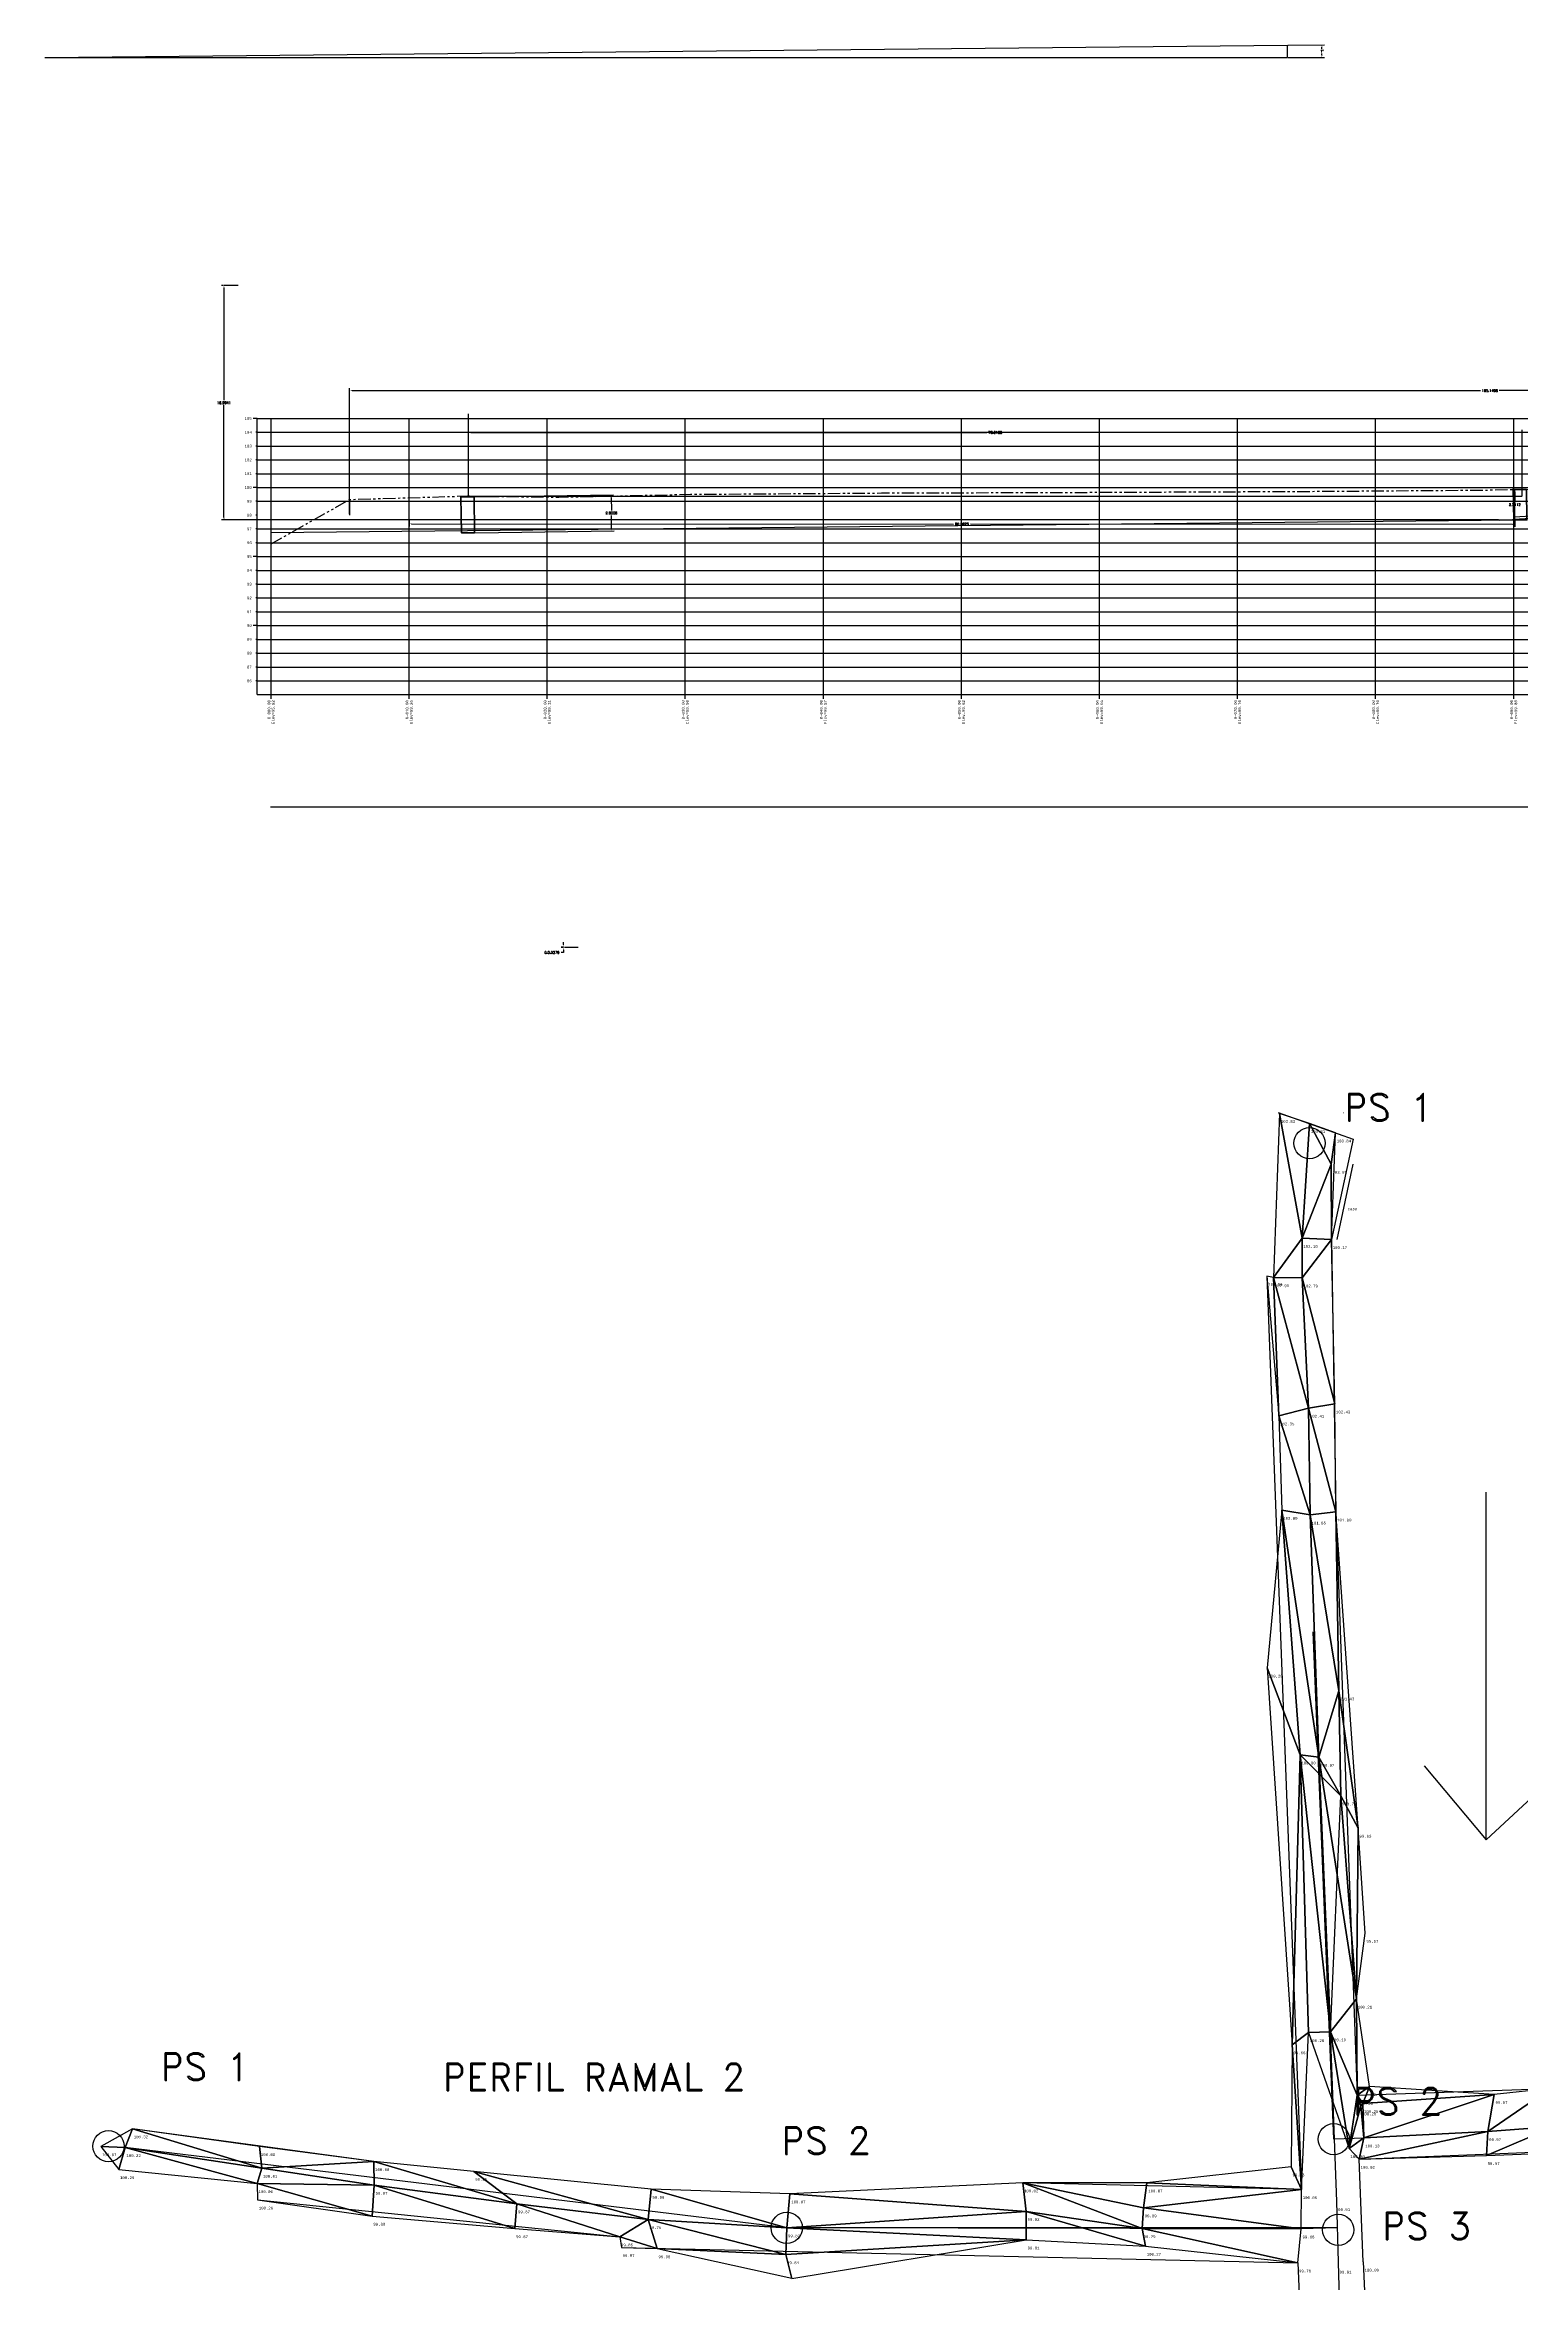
# Model space of a CAD drawing. Header units: metres. Extents: x 0 to 1752, y 632 to 1210.
# Drawn here: x 1338.5 to 1445.4, y 1001.3 to 1163.4 of the extents above; entities that cross this region are included whole.
import ezdxf
from ezdxf.enums import TextEntityAlignment as Align

# ---------------------------------------------------------------- set-up
doc = ezdxf.new("R2010")
doc.units = ezdxf.units.M
doc.header["$PDMODE"] = 32
doc.header["$PDSIZE"] = 0.2
doc.linetypes.add('SECCION1', pattern=[0.895, 0.45, -0.095, 0.08, -0.095, 0.08, -0.095])
doc.linetypes.add('SECCION3', pattern=[1.79, 0.9, -0.19, 0.16, -0.19, 0.16, -0.19])
for name, color, linetype in [('CVL_PERF', 2, 'SECCION1'), ('CVL_PERF_CUAD', 1, 'Continuous'), ('CVL_PERF_RET', 8, 'Continuous'), ('CVL_PERF_TX', 2, 'Continuous'), ('CVL_PUNTO_COR', 2, 'Continuous'), ('CVL_TRI', 7, 'Continuous')]:
    doc.layers.add(name, color=color, linetype=linetype)
doc.styles.add('HUECA1', font='hueca1.shx')
doc.styles.add('MONOTXT4', font='monotxt4.shx')
doc.styles.get("Standard").update_dxf_attribs({"font": 'simplex.shx'})
doc.dimstyles.get("Standard").update_dxf_attribs({"dimtxt": 0.18, "dimasz": 0.18, "dimexe": 0.18, "dimexo": 0.0625, "dimgap": 0.09, "dimtad": 0, "dimtih": 1, "dimtoh": 1, "dimdec": 4, "dimzin": 0, "dimdsep": 46, "dimtxsty": 'Standard', "dimcen": 0.09, "dimadec": 0, "dimazin": 0, "dimtfac": 1, "dimtdec": 4, "dimtofl": 0, "dimtmove": 0, "dimatfit": 3, "dimfxl": 1, "dimtolj": 1, "dimtzin": 0, "dimarcsym": 0})

# ---------------------------------------------------------------- blocks, each defined once
blk = doc.blocks.new('*D74')
at = {"color": 0, "lineweight": -2, "transparency": 16777216}
for p, q in [((1360.58, 1129.43), (1360.58, 1138.56)), ((1360.76, 1138.38), (1442.49, 1138.38)), ((1525.55, 1138.38), (1443.83, 1138.38)), ((1525.73, 1131.44), (1525.73, 1138.56))]:
    blk.add_line(p, q, dxfattribs=at)
at = {"color": 0, "lineweight": 25, "transparency": 16777216}
for points in [[(1360.76, 1138.41), (1360.76, 1138.35), (1360.58, 1138.38)], [(1525.55, 1138.41), (1525.55, 1138.35), (1525.73, 1138.38)]]:
    blk.add_solid(points, dxfattribs=at)
at = {"layer": 'Defpoints', "color": 0, "lineweight": 25, "transparency": 16777216}
for p in [(1525.73, 1138.38), (1525.73, 1131.38), (1360.58, 1129.36)]:
    blk.add_point(p, dxfattribs=at)
at = {"color": 0, "transparency": 16777216, "insert": (1443.16, 1138.38), "char_height": 0.18, "attachment_point": 5}
blk.add_mtext('\\A1;165.1496', dxfattribs=at)
blk = doc.blocks.new('*D75')
at = {"color": 0, "lineweight": -2, "transparency": 16777216}
for p, q in [((1376.08, 1098.08), (1375.89, 1098.08)), ((1376.08, 1098.05), (1375.89, 1098.05)), ((1376.07, 1097.69), (1375.89, 1097.69)), ((1376.07, 1098.26), (1376.07, 1098.44)), ((1376.07, 1097.87), (1376.07, 1097.69))]:
    blk.add_line(p, q, dxfattribs=at)
at = {"color": 0, "lineweight": 25, "transparency": 16777216}
for points in [[(1376.04, 1098.26), (1376.1, 1098.26), (1376.07, 1098.08)], [(1376.04, 1097.87), (1376.1, 1097.87), (1376.07, 1098.05)]]:
    blk.add_solid(points, dxfattribs=at)
at = {"layer": 'Defpoints', "color": 0, "lineweight": 25, "transparency": 16777216}
for p in [(1376.07, 1098.05), (1376.14, 1098.08), (1376.14, 1098.05)]:
    blk.add_point(p, dxfattribs=at)
at = {"color": 0, "transparency": 16777216, "insert": (1375.23, 1097.69), "char_height": 0.18, "attachment_point": 5}
blk.add_mtext('\\A1;0.0.0276', dxfattribs=at)
blk = doc.blocks.new('*D78')
at = {"color": 0, "lineweight": -2, "transparency": 16777216}
for p, q in [((1369.19, 1130.76), (1369.19, 1135.53)), ((1369.37, 1135.35), (1406.74, 1135.35)), ((1445.32, 1135.35), (1407.95, 1135.35)), ((1445.5, 1130.76), (1445.5, 1135.53))]:
    blk.add_line(p, q, dxfattribs=at)
at = {"color": 0, "lineweight": 25, "transparency": 16777216}
for points in [[(1369.37, 1135.38), (1369.37, 1135.32), (1369.19, 1135.35)], [(1445.32, 1135.38), (1445.32, 1135.32), (1445.5, 1135.35)]]:
    blk.add_solid(points, dxfattribs=at)
at = {"layer": 'Defpoints', "color": 0, "lineweight": 25, "transparency": 16777216}
for p in [(1369.19, 1135.35), (1369.19, 1130.7), (1445.5, 1130.7)]:
    blk.add_point(p, dxfattribs=at)
at = {"color": 0, "transparency": 16777216, "insert": (1407.34, 1135.35), "char_height": 0.18, "attachment_point": 5}
blk.add_mtext('\\A1;76.3100', dxfattribs=at)
blk = doc.blocks.new('*D82')
at = {"color": 0, "lineweight": -2, "transparency": 16777216}
for p, q in [((1444.91, 1131.23), (1444.79, 1131.23)), ((1444.97, 1131.05), (1444.97, 1130.3)), ((1444.91, 1129.02), (1444.8, 1129.02)), ((1444.98, 1129.2), (1444.97, 1129.94))]:
    blk.add_line(p, q, dxfattribs=at)
at = {"color": 0, "lineweight": 25, "transparency": 16777216}
for points in [[(1445, 1131.05), (1444.94, 1131.05), (1444.97, 1131.23)], [(1445.01, 1129.2), (1444.95, 1129.2), (1444.98, 1129.02)]]:
    blk.add_solid(points, dxfattribs=at)
at = {"layer": 'Defpoints', "color": 0, "lineweight": 25, "transparency": 16777216}
for p in [(1444.97, 1131.23), (1444.98, 1129.02), (1444.98, 1129.02)]:
    blk.add_point(p, dxfattribs=at)
at = {"color": 0, "lineweight": 25, "transparency": 16777216, "insert": (1444.97, 1130.12), "char_height": 0.18, "attachment_point": 5}
blk.add_mtext('\\A1;2.2112', dxfattribs=at)
blk = doc.blocks.new('*D83')
at = {"color": 0, "lineweight": -2, "transparency": 16777216}
for p, q in [((1364.89, 1128.99), (1364.89, 1128.55)), ((1365.07, 1128.73), (1404.31, 1128.71)), ((1444.8, 1128.69), (1405.56, 1128.71)), ((1444.98, 1128.95), (1444.98, 1128.51))]:
    blk.add_line(p, q, dxfattribs=at)
at = {"color": 0, "lineweight": 25, "transparency": 16777216}
for points in [[(1365.07, 1128.76), (1365.07, 1128.7), (1364.89, 1128.73)], [(1444.8, 1128.72), (1444.8, 1128.66), (1444.98, 1128.69)]]:
    blk.add_solid(points, dxfattribs=at)
at = {"layer": 'Defpoints', "color": 0, "lineweight": 25, "transparency": 16777216}
for p in [(1364.89, 1129.05), (1444.98, 1129.02), (1444.98, 1128.69)]:
    blk.add_point(p, dxfattribs=at)
at = {"color": 0, "lineweight": 25, "transparency": 16777216, "insert": (1404.93, 1128.71), "char_height": 0.18, "attachment_point": 5}
blk.add_mtext('\\A1;80.0825', dxfattribs=at)
blk = doc.blocks.new('*D84')
at = {"color": 0, "lineweight": -2, "transparency": 16777216}
for p, q in [((1369.65, 1130.68), (1379.7, 1130.82)), ((1379.52, 1130.63), (1379.54, 1129.69)), ((1379.55, 1128.39), (1379.54, 1129.33)), ((1369.69, 1128.08), (1379.74, 1128.22))]:
    blk.add_line(p, q, dxfattribs=at)
at = {"color": 0, "lineweight": 25, "transparency": 16777216}
for points in [[(1379.55, 1130.63), (1379.49, 1130.63), (1379.52, 1130.81)], [(1379.58, 1128.39), (1379.52, 1128.39), (1379.56, 1128.21)]]:
    blk.add_solid(points, dxfattribs=at)
at = {"layer": 'Defpoints', "color": 0, "lineweight": 25, "transparency": 16777216}
for p in [(1369.59, 1130.68), (1369.63, 1128.08), (1379.56, 1128.21)]:
    blk.add_point(p, dxfattribs=at)
at = {"color": 0, "lineweight": 25, "transparency": 16777216, "insert": (1379.54, 1129.51), "char_height": 0.18, "attachment_point": 5}
blk.add_mtext('\\A1;2.6006', dxfattribs=at)
blk = doc.blocks.new('*D92')
at = {"layer": 'CVL_PERF_CUAD', "color": 0, "lineweight": -2, "transparency": 16777216}
for p, q in [((1428.56, 1163.4), (1431.18, 1163.43)), ((1428.56, 1162.5), (1431.18, 1162.5))]:
    blk.add_line(p, q, dxfattribs=at)
for start, end in [(0.398, 0.4614), (0.1115, 0.175)]:
    blk.add_arc((1338.5, 1162.5), 92.5, start, end, dxfattribs=at)
at = {"layer": 'CVL_PERF_CUAD', "color": 0, "lineweight": 25, "transparency": 16777216}
for points in [[(1430.97, 1163.24), (1431.03, 1163.25), (1431, 1163.42)], [(1431.03, 1162.68), (1430.97, 1162.68), (1431, 1162.5)]]:
    blk.add_solid(points, dxfattribs=at)
at = {"layer": 'Defpoints', "color": 0, "lineweight": 25, "transparency": 16777216}
for p in [(1338.5, 1162.5), (1338.5, 1162.5), (1428.5, 1163.4), (1428.5, 1162.5), (1431, 1162.81)]:
    blk.add_point(p, dxfattribs=at)
at = {"layer": 'CVL_PERF_CUAD', "color": 0, "lineweight": 25, "transparency": 16777216, "insert": (1431, 1162.96), "char_height": 0.18, "attachment_point": 5}
blk.add_mtext('\\A1;1°', dxfattribs=at)
blk = doc.blocks.new('*D99')
at = {"layer": 'CVL_PERF_CUAD', "color": 0, "lineweight": -2, "transparency": 16777216}
for p, q in [((1351.44, 1146), (1351.3, 1146)), ((1351.48, 1145.82), (1351.48, 1137.68)), ((1351.48, 1129.19), (1351.48, 1137.32)), ((1443.79, 1129.01), (1351.3, 1129.01))]:
    blk.add_line(p, q, dxfattribs=at)
at = {"layer": 'CVL_PERF_CUAD', "color": 0, "lineweight": 25, "transparency": 16777216}
for points in [[(1351.45, 1145.82), (1351.51, 1145.82), (1351.48, 1146)], [(1351.45, 1129.19), (1351.51, 1129.19), (1351.48, 1129.01)]]:
    blk.add_solid(points, dxfattribs=at)
at = {"layer": 'Defpoints', "color": 0, "lineweight": 25, "transparency": 16777216}
for p in [(1351.5, 1146), (1351.48, 1129.01), (1443.85, 1129.01)]:
    blk.add_point(p, dxfattribs=at)
at = {"layer": 'CVL_PERF_CUAD', "color": 0, "lineweight": 25, "transparency": 16777216, "insert": (1351.48, 1137.5), "char_height": 0.18, "attachment_point": 5}
blk.add_mtext('\\A1;16.9941', dxfattribs=at)

msp = doc.modelspace()

# ---------------------------------------------------------------- linework, layer by layer
for p, q in [((1442.88689, 1033.41411), (1442.88689, 1058.60969)), ((1431.86025, 1011.74444), (1430.3771, 1048.49444)), ((1438.41465, 1038.77981), (1442.88689, 1033.41411)), ((1442.88689, 1033.41411), (1448.18349, 1038.32433)), ((1392.23936, 1005.32942, 99.817), (1344.32436, 1011.14242, 100.07)), ((1432.13572, 1005.32703, 100.07), (1392.23936, 1005.32942, 99.817))]:
    msp.add_line(p, q)
at = {"color": 244, "lineweight": 25, "true_color": 0x991b1e, "flags": 128}
for points in [[(1338.5, 1162.5), (1428.49883, 1163.39999)], [(1354.89287, 1128.11602), (1444.8917, 1129.01601)]]:
    msp.add_lwpolyline(points, dxfattribs=at)
at = {"color": 114, "lineweight": 30, "true_color": 0x139b48, "flags": 128}
msp.add_lwpolyline([(1445.49976, 1130.70152), (1369.18976, 1130.70152), (1369.18976, 1136.70152)], dxfattribs=at)
at = {"color": 2, "lineweight": 25, "true_color": 0xf1eb1f, "flags": 128}
msp.add_lwpolyline([(1444.92711, 1129.23474), (1525.02406, 1133.96046)], dxfattribs=at)
at = {"flags": 128}
for points in [[(1360.58196, 1130.49664), (1360.58196, 1129.36264)], [(1354.84966, 1108.2422), (1454.84966, 1108.2422)], [(1376.14088, 1098.07073), (1376.14088, 1098.08073), (1377.14088, 1098.08073)], [(1427.83396, 1086.09318), (1433.25397, 1084.17374)]]:
    msp.add_lwpolyline(points, dxfattribs=at)
at = {"lineweight": 25, "flags": 128}
msp.add_lwpolyline([(1364.89287, 1129.05347), (1444.97538, 1129.01601), (1444.97421, 1131.22723)], dxfattribs=at)
at = {"color": 242, "lineweight": 70, "true_color": 0xcd2027}
for points in [[(1368.63807, 1130.68111), (1369.5922, 1130.68111), (1369.62716, 1128.08071), (1368.67303, 1128.08071)], [(1444.85746, 1131.22723), (1445.81159, 1131.22723), (1445.84583, 1129.01601), (1444.8917, 1129.01601)]]:
    msp.add_lwpolyline(points, close=True, dxfattribs=at)
at = {"color": 6, "lineweight": 25, "flags": 128}
msp.add_lwpolyline([(1444.89287, 1129.07204), (1451.52661, 1129.46343)], dxfattribs=at)
at = {"color": 2, "flags": 128}
for points, elevation in [([(1427.93236, 1086.03742), (1427.49036, 1074.14042), (1427.01836, 1074.23842), (1429.51836, 1008.09442)], 102.964), ([(1433.25397, 1084.17374), (1431.69636, 1076.90442), (1432.01036, 1057.16942), (1433.56336, 1014.93742)], 103.174), ([(1433.56336, 1014.93742), (1447.55636, 1015.42042), (1462.55136, 1015.05742), (1473.34736, 1014.54242), (1483.43036, 1014.87442), (1486.95436, 1021.04842)], 100.353), ([(1433.99836, 1002.84942), (1433.70836, 1010.29442), (1462.47136, 1011.46242), (1481.68536, 1011.05642), (1485.39636, 1011.27442), (1490.08736, 1020.91342)], 100.09), ([(1429.51836, 1008.09442), (1409.33036, 1008.59142), (1392.47136, 1007.79142), (1382.42036, 1008.12342), (1369.58436, 1009.41442), (1362.33136, 1010.12442), (1344.84836, 1012.50042)], 100.056), ([(1343.85536, 1009.54342), (1353.89136, 1008.53142), (1353.90736, 1007.34142), (1380.14354, 1004.6674), (1380.26036, 1003.89442), (1429.25336, 1002.78842)], 100.256), ([(1429.25336, 1002.78842), (1432.07936, 935.66142)], 99.757), ([(1433.99836, 1002.84942), (1437.04436, 935.81542)], 100.09)]:
    msp.add_lwpolyline(points, dxfattribs=dict(at, elevation=elevation))
at = {"color": 1, "flags": 128}
for points, elevation in [([(1435.03736, 914.88642), (1435.32136, 920.56842), (1434.39736, 929.05142), (1434.50436, 935.66042), (1434.58736, 945.20842), (1434.24336, 959.04242), (1433.66636, 974.15442), (1432.57436, 989.64842), (1432.08236, 1007.23442), (1431.61236, 1019.52742), (1430.77936, 1039.40242), (1430.15736, 1056.95142), (1430.03736, 1064.69342), (1429.57836, 1074.12242), (1429.56136, 1076.98642), (1430.10236, 1085.30842)], 103.808), ([(1432.09636, 1076.90442), (1433.27236, 1082.35042)], 103.174), ([(1431.90942, 1011.75779), (1434.04436, 1011.83942), (1443.01936, 1012.30242), (1447.83536, 1012.66642), (1462.62736, 1013.01442), (1473.34636, 1012.77842), (1481.91836, 1013.01442)], 100.039), ([(1432.13572, 1005.32703), (1429.50436, 1005.25342), (1392.23936, 1005.32942), (1382.19536, 1005.93142), (1372.68336, 1007.07042), (1362.36536, 1008.40942), (1354.21436, 1009.64842), (1344.32436, 1011.14242), (1342.55736, 1011.20542)], 100.07)]:
    msp.add_lwpolyline(points, dxfattribs=dict(at, elevation=elevation))
for centre in [(1430.10236, 1083.87893, 103.808), (1343.1159, 1011.23679), (1431.86025, 1011.74444), (1392.23936, 1005.32942, 99.817), (1432.18484, 1005.17584)]:
    msp.add_circle(centre, 1.13238)
at = {"layer": 'CVL_PERF', "color": 2, "linetype": 'SECCION3', "flags": 128}
msp.add_lwpolyline([(1354.89287, 1127.28064), (1360.58196, 1130.49664), (1369.11514, 1130.74964), (1375.725, 1130.66364), (1385.27336, 1130.86964), (1399.11164, 1130.96664), (1414.23465, 1131.01364), (1429.76709, 1131.08064), (1442.83076, 1131.17667), (1447.35997, 1131.27164), (1450.33096, 1131.37894), (1454.53145, 1131.46692), (1459.66195, 1131.54964), (1478.30206, 1132.12196), (1479.5544, 1132.18364), (1497.11442, 1133.20964), (1504.85735, 1133.76864), (1514.29751, 1134.14764), (1517.16156, 1134.45864), (1525.50113, 1135.17064)], dxfattribs=at)
at = {"layer": 'CVL_PERF_CUAD', "color": 8, "linetype": 'Continuous'}
for p, q in [((1353.89287, 1136.36264), (1353.59287, 1136.36264)), ((1353.89287, 1135.36264), (1353.79287, 1135.36264)), ((1353.89287, 1134.36264), (1353.79287, 1134.36264)), ((1353.89287, 1133.36264), (1353.79287, 1133.36264)), ((1353.89287, 1132.36264), (1353.79287, 1132.36264)), ((1353.89287, 1131.36264), (1353.59287, 1131.36264)), ((1353.89287, 1130.36264), (1353.79287, 1130.36264)), ((1353.89287, 1129.36264), (1353.79287, 1129.36264)), ((1353.89287, 1128.36264), (1353.79287, 1128.36264)), ((1353.89287, 1127.36264), (1353.79287, 1127.36264)), ((1353.89287, 1126.36264), (1353.59287, 1126.36264)), ((1353.89287, 1125.36264), (1353.79287, 1125.36264)), ((1353.89287, 1124.36264), (1353.79287, 1124.36264)), ((1353.89287, 1123.36264), (1353.79287, 1123.36264)), ((1353.89287, 1122.36264), (1353.79287, 1122.36264)), ((1353.89287, 1121.36264), (1353.59287, 1121.36264)), ((1353.89287, 1120.36264), (1353.79287, 1120.36264)), ((1353.89287, 1119.36264), (1353.79287, 1119.36264)), ((1353.89287, 1118.36264), (1353.79287, 1118.36264)), ((1353.89287, 1117.36264), (1353.79287, 1117.36264))]:
    msp.add_line(p, q, dxfattribs=at)
at = {"layer": 'CVL_PERF_CUAD', "color": 1, "linetype": 'Continuous'}
for p, q in [((1353.89287, 1116.36264), (1353.89287, 1136.36264)), ((1353.89287, 1136.36264), (1526.50113, 1136.36264)), ((1353.89287, 1116.36264), (1526.50113, 1116.36264))]:
    msp.add_line(p, q, dxfattribs=at)
at = {"layer": 'CVL_PERF_CUAD', "lineweight": 25, "flags": 128}
for points in [[(1338.5, 1162.5), (1428.5, 1162.5), (1428.49883, 1163.39999)], [(1443.85413, 1129.00594), (1444.85413, 1129.01594)]]:
    msp.add_lwpolyline(points, dxfattribs=at)
at = {"layer": 'CVL_PERF_CUAD', "color": 114, "lineweight": 25, "true_color": 0x139b48, "flags": 128}
msp.add_lwpolyline([(1352.5, 1146), (1351.5, 1146), (1351.5, 1145.99)], dxfattribs=at)
at = {"layer": 'CVL_PERF_RET', "color": 8, "linetype": 'Continuous'}
for p, q in [((1353.89287, 1135.36264), (1526.50113, 1135.36264)), ((1354.89287, 1116.06264), (1354.89287, 1136.36264)), ((1364.89287, 1116.06264), (1364.89287, 1136.36264)), ((1374.89287, 1116.06264), (1374.89287, 1136.36264)), ((1384.89287, 1116.06264), (1384.89287, 1136.36264)), ((1394.89287, 1116.06264), (1394.89287, 1136.36264)), ((1404.89287, 1116.06264), (1404.89287, 1136.36264)), ((1414.89287, 1116.06264), (1414.89287, 1136.36264)), ((1424.89287, 1116.06264), (1424.89287, 1136.36264)), ((1434.89287, 1116.06264), (1434.89287, 1136.36264)), ((1444.89287, 1116.06264), (1444.89287, 1136.36264)), ((1353.89287, 1134.36264), (1526.50113, 1134.36264)), ((1353.89287, 1133.36264), (1526.50113, 1133.36264)), ((1353.89287, 1132.36264), (1526.50113, 1132.36264)), ((1353.89287, 1131.36264), (1526.50113, 1131.36264)), ((1353.89287, 1130.36264), (1526.50113, 1130.36264)), ((1353.89287, 1128.36264), (1526.50113, 1128.36264)), ((1353.89287, 1127.36264), (1526.50113, 1127.36264)), ((1353.89287, 1126.36264), (1526.50113, 1126.36264)), ((1353.89287, 1125.36264), (1526.50113, 1125.36264)), ((1353.89287, 1124.36264), (1526.50113, 1124.36264)), ((1353.89287, 1123.36264), (1526.50113, 1123.36264)), ((1353.89287, 1122.36264), (1526.50113, 1122.36264)), ((1353.89287, 1121.36264), (1526.50113, 1121.36264)), ((1353.89287, 1120.36264), (1526.50113, 1120.36264)), ((1353.89287, 1119.36264), (1526.50113, 1119.36264)), ((1353.89287, 1118.36264), (1526.50113, 1118.36264)), ((1353.89287, 1117.36264), (1526.50113, 1117.36264))]:
    msp.add_line(p, q, dxfattribs=at)
at = {"layer": 'CVL_TRI', "color": 8, "linetype": 'Continuous'}
for points in [[(1427.49036, 1074.14042, 102.907), (1429.56136, 1076.98642, 103.096), (1427.93236, 1086.03742, 103.83)], [(1427.93236, 1086.03742, 103.83), (1429.56136, 1076.98642, 103.096), (1430.10236, 1085.30842, 103.808)], [(1429.56136, 1076.98642, 103.096), (1431.67236, 1082.35042, 103.688), (1430.10236, 1085.30842, 103.808)], [(1430.10236, 1085.30842, 103.808), (1431.67236, 1082.35042, 103.688), (1431.98136, 1084.62442, 103.844)], [(1431.67236, 1082.35042, 103.688), (1431.69636, 1076.90442, 103.174), (1431.98136, 1084.62442, 103.844)], [(1429.56136, 1076.98642, 103.096), (1431.69636, 1076.90442, 103.174), (1431.67236, 1082.35042, 103.688)], [(1427.49036, 1074.14042, 102.907), (1429.57836, 1074.12242, 102.785), (1429.56136, 1076.98642, 103.096)], [(1429.56136, 1076.98642, 103.096), (1429.57836, 1074.12242, 102.785), (1431.69636, 1076.90442, 103.174)], [(1429.57836, 1074.12242, 102.785), (1431.92536, 1064.99642, 102.426), (1431.69636, 1076.90442, 103.174)], [(1427.01836, 1074.23842, 102.964), (1427.87936, 1064.13742, 102.351), (1427.49036, 1074.14042, 102.907)], [(1427.49036, 1074.14042, 102.907), (1430.03736, 1064.69342, 102.406), (1429.57836, 1074.12242, 102.785)], [(1427.49036, 1074.14042, 102.907), (1427.87936, 1064.13742, 102.351), (1430.03736, 1064.69342, 102.406)], [(1429.57836, 1074.12242, 102.785), (1430.03736, 1064.69342, 102.406), (1431.92536, 1064.99642, 102.426)], [(1427.87936, 1064.13742, 102.351), (1430.15736, 1056.95142, 101.847), (1430.03736, 1064.69342, 102.406)], [(1427.87936, 1064.13742, 102.351), (1428.10436, 1057.30142, 102.093), (1430.15736, 1056.95142, 101.847)], [(1430.03736, 1064.69342, 102.406), (1432.01036, 1057.16942, 101.901), (1431.92536, 1064.99642, 102.426)], [(1430.03736, 1064.69342, 102.406), (1430.15736, 1056.95142, 101.847), (1432.01036, 1057.16942, 101.901)], [(1427.02836, 1045.86842, 100.28), (1429.42036, 1039.57942, 100.803), (1428.10436, 1057.30142, 102.093)], [(1428.10436, 1057.30142, 102.093), (1430.77936, 1039.40242, 100.821), (1430.15736, 1056.95142, 101.847)], [(1428.10436, 1057.30142, 102.093), (1429.42036, 1039.57942, 100.803), (1430.77936, 1039.40242, 100.821)], [(1430.15736, 1056.95142, 101.847), (1432.21936, 1044.22142, 101.428), (1432.01036, 1057.16942, 101.901)], [(1432.01036, 1057.16942, 101.901), (1432.21936, 1044.22142, 101.428), (1433.63036, 1034.27842, 99.632)], [(1430.15736, 1056.95142, 101.847), (1430.77936, 1039.40242, 100.821), (1432.21936, 1044.22142, 101.428)], [(1427.02836, 1045.86842, 100.28), (1428.85136, 1018.58842, 99.659), (1429.42036, 1039.57942, 100.803)], [(1430.77936, 1039.40242, 100.821), (1432.36136, 1036.60342, 100.712), (1432.21936, 1044.22142, 101.428)], [(1432.21936, 1044.22142, 101.428), (1432.36136, 1036.60342, 100.712), (1433.63036, 1034.27842, 99.632)], [(1428.85136, 1018.58842, 99.659), (1430.03236, 1019.47042, 100.263), (1429.42036, 1039.57942, 100.803)], [(1430.03236, 1019.47042, 100.263), (1429.42036, 1039.57942, 100.803), (1428.85136, 1018.58842, 99.659)], [(1430.77936, 1039.40242, 100.821), (1429.42036, 1039.57942, 100.803), (1432.36136, 1036.60342, 100.712)], [(1431.61236, 1019.52742, 100.187), (1432.36136, 1036.60342, 100.712), (1429.42036, 1039.57942, 100.803)], [(1429.42036, 1039.57942, 100.803), (1430.03236, 1019.47042, 100.263), (1431.61236, 1019.52742, 100.187)], [(1430.77936, 1039.40242, 100.821), (1433.50136, 1021.89742, 100.208), (1432.36136, 1036.60342, 100.712)], [(1430.77936, 1039.40242, 100.821), (1431.61236, 1019.52742, 100.187), (1433.50136, 1021.89742, 100.208)], [(1432.36136, 1036.60342, 100.712), (1433.50136, 1021.89742, 100.208), (1433.63036, 1034.27842, 99.632)], [(1433.50136, 1021.89742, 100.208), (1434.13136, 1026.66142, 99.573), (1433.63036, 1034.27842, 99.632)], [(1431.61236, 1019.52742, 100.187), (1433.56336, 1014.93742, 100.353), (1433.50136, 1021.89742, 100.208)], [(1433.50136, 1021.89742, 100.208), (1433.56336, 1014.93742, 100.353), (1434.45836, 1015.56942, 99.749)], [(1428.78136, 1009.74242, 99.734), (1429.51836, 1008.09442, 100.056), (1428.85136, 1018.58842, 99.659)], [(1428.85136, 1018.58842, 99.659), (1429.51836, 1008.09442, 100.056), (1430.03236, 1019.47042, 100.263)], [(1430.03236, 1019.47042, 100.263), (1432.97536, 1011.06942, 100), (1431.61236, 1019.52742, 100.187)], [(1431.61236, 1019.52742, 100.187), (1432.97536, 1011.06942, 100), (1433.56336, 1014.93742, 100.353)], [(1432.97536, 1011.06942, 100), (1433.81036, 1014.15942, 100.262), (1433.56336, 1014.93742, 100.353)], [(1433.56336, 1014.93742, 100.353), (1433.95536, 1014.33942, 100.262), (1434.45836, 1015.56942, 99.749)], [(1433.56336, 1014.93742, 100.353), (1433.81036, 1014.15942, 100.262), (1433.95536, 1014.33942, 100.262)], [(1433.95536, 1014.33942, 100.262), (1443.48336, 1014.99042, 99.97), (1434.45836, 1015.56942, 99.749)], [(1434.04436, 1011.83942, 100.13), (1443.48336, 1014.99042, 99.97), (1433.95536, 1014.33942, 100.262)], [(1434.04436, 1011.83942, 100.13), (1443.01936, 1012.30242, 99.968), (1443.48336, 1014.99042, 99.97)], [(1443.01936, 1012.30242, 99.968), (1447.83536, 1012.66642, 99.833), (1447.55636, 1015.42042, 99.719)], [(1443.01936, 1012.30242, 99.968), (1447.55636, 1015.42042, 99.719), (1443.48336, 1014.99042, 99.97)], [(1432.97536, 1011.06942, 100), (1434.04436, 1011.83942, 100.13), (1433.81036, 1014.15942, 100.262)], [(1433.95536, 1014.33942, 100.262), (1433.81036, 1014.15942, 100.262), (1434.04436, 1011.83942, 100.13)], [(1344.32436, 1011.14242, 100.223), (1344.84836, 1012.50042, 100.315), (1342.55736, 1011.20542, 100.07)], [(1344.32436, 1011.14242, 100.223), (1354.21436, 1009.64842, 100.008), (1344.84836, 1012.50042, 100.315)], [(1344.84836, 1012.50042, 100.315), (1354.21436, 1009.64842, 100.008), (1354.05836, 1011.21742, 100.082)], [(1432.97536, 1011.06942, 100), (1433.70836, 1010.29442, 100.019), (1434.04436, 1011.83942, 100.13)], [(1434.04436, 1011.83942, 100.13), (1433.70836, 1010.29442, 100.019), (1443.01936, 1012.30242, 99.968)], [(1442.91336, 1010.57342, 99.974), (1443.01936, 1012.30242, 99.968), (1433.70836, 1010.29442, 100.019)], [(1443.01936, 1012.30242, 99.968), (1442.91336, 1010.57342, 99.974), (1447.83536, 1012.66642, 99.833)], [(1447.96936, 1010.75642, 99.883), (1447.83536, 1012.66642, 99.833), (1442.91336, 1010.57342, 99.974)], [(1342.55736, 1011.20542, 100.07), (1343.85536, 1009.54342, 100.292), (1344.32436, 1011.14242, 100.223)], [(1343.85536, 1009.54342, 100.292), (1353.89136, 1008.53142, 100.062), (1344.32436, 1011.14242, 100.223)], [(1344.32436, 1011.14242, 100.223), (1353.89136, 1008.53142, 100.062), (1354.21436, 1009.64842, 100.008)], [(1354.05836, 1011.21742, 100.082), (1354.21436, 1009.64842, 100.008), (1362.33136, 1010.12442, 100.081)], [(1354.21436, 1009.64842, 100.008), (1362.36536, 1008.40942, 99.873), (1362.33136, 1010.12442, 100.081)], [(1362.33136, 1010.12442, 100.081), (1362.36536, 1008.40942, 99.873), (1372.68336, 1007.07042, 99.871)], [(1362.33136, 1010.12442, 100.081), (1372.68336, 1007.07042, 99.871), (1369.58436, 1009.41442, 99.953)], [(1353.89136, 1008.53142, 100.062), (1362.36536, 1008.40942, 99.873), (1354.21436, 1009.64842, 100.008)], [(1353.89136, 1008.53142, 100.062), (1353.90736, 1007.34142, 100.256), (1362.20536, 1006.17842, 99.884)], [(1353.89136, 1008.53142, 100.062), (1362.20536, 1006.17842, 99.884), (1362.36536, 1008.40942, 99.873)], [(1362.20536, 1006.17842, 99.884), (1372.54536, 1005.26842, 99.866), (1362.36536, 1008.40942, 99.873)], [(1362.36536, 1008.40942, 99.873), (1372.54536, 1005.26842, 99.866), (1372.68336, 1007.07042, 99.871)], [(1369.58436, 1009.41442, 99.953), (1372.68336, 1007.07042, 99.871), (1382.19536, 1005.93142, 99.759)], [(1369.58436, 1009.41442, 99.953), (1382.19536, 1005.93142, 99.759), (1382.42036, 1008.12342, 99.955)], [(1392.47136, 1007.79142, 100.073), (1409.59136, 1006.51842, 99.821), (1409.33036, 1008.59142, 100.016)], [(1409.33036, 1008.59142, 100.016), (1409.59136, 1006.51842, 99.821), (1417.99136, 1005.27242, 99.789)], [(1409.33036, 1008.59142, 100.016), (1417.99136, 1005.27242, 99.789), (1418.07636, 1006.77342, 99.893)], [(1409.33036, 1008.59142, 100.016), (1418.07636, 1006.77342, 99.893), (1418.32736, 1008.58142, 100.072)], [(1418.07636, 1006.77342, 99.893), (1429.51836, 1008.09442, 100.056), (1418.32736, 1008.58142, 100.072)], [(1418.32736, 1008.58142, 100.072), (1429.51836, 1008.09442, 100.056), (1428.78136, 1009.74242, 99.734)], [(1372.54536, 1005.26842, 99.866), (1380.14336, 1004.66742, 99.845), (1372.68336, 1007.07042, 99.871)], [(1372.68336, 1007.07042, 99.871), (1380.14336, 1004.66742, 99.845), (1382.19536, 1005.93142, 99.759)], [(1382.19536, 1005.93142, 99.759), (1392.23936, 1005.32942, 99.817), (1382.42036, 1008.12342, 99.955)], [(1382.42036, 1008.12342, 99.955), (1392.23936, 1005.32942, 99.817), (1392.47136, 1007.79142, 100.073)], [(1392.23936, 1005.32942, 99.817), (1409.59136, 1006.51842, 99.821), (1392.47136, 1007.79142, 100.073)], [(1417.99136, 1005.27242, 99.789), (1429.50436, 1005.25342, 99.858), (1418.07636, 1006.77342, 99.893)], [(1418.07636, 1006.77342, 99.893), (1429.50436, 1005.25342, 99.858), (1429.51836, 1008.09442, 100.056)], [(1380.14336, 1004.66742, 99.845), (1382.85536, 1003.81542, 99.982), (1382.19536, 1005.93142, 99.759)], [(1382.19536, 1005.93142, 99.759), (1382.85536, 1003.81542, 99.982), (1392.17036, 1003.38542, 99.844)], [(1382.19536, 1005.93142, 99.759), (1392.17036, 1003.38542, 99.844), (1392.23936, 1005.32942, 99.817)], [(1392.17036, 1003.38542, 99.844), (1409.59136, 1004.45342, 99.806), (1392.23936, 1005.32942, 99.817)], [(1392.23936, 1005.32942, 99.817), (1409.59136, 1004.45342, 99.806), (1409.59136, 1006.51842, 99.821)], [(1409.59136, 1004.45342, 99.806), (1418.21636, 1003.99642, 100.265), (1409.59136, 1006.51842, 99.821)], [(1409.59136, 1006.51842, 99.821), (1418.21636, 1003.99642, 100.265), (1417.99136, 1005.27242, 99.789)], [(1417.99136, 1005.27242, 99.789), (1418.21636, 1003.99642, 100.265), (1429.25336, 1002.78842, 99.757)], [(1417.99136, 1005.27242, 99.789), (1429.25336, 1002.78842, 99.757), (1429.50436, 1005.25342, 99.858)], [(1380.14336, 1004.66742, 99.845), (1380.26036, 1003.89442, 99.874), (1382.85536, 1003.81542, 99.982)], [(1392.17036, 1003.38542, 99.844), (1382.85536, 1003.81542, 99.982), (1392.60736, 1001.66642, 100.336)], [(1392.61336, 1001.66442, 100.337), (1409.59136, 1004.45342, 99.806), (1392.17036, 1003.38542, 99.844)]]:
    msp.add_3dface(points, dxfattribs=at)

# ---------------------------------------------------------------- texts
at = {"layer": 'CVL_PERF_CUAD', "color": 2, "lineweight": 25, "ltscale": 400}
msp.add_text('punto 1', height=0.00404, dxfattribs=at).set_placement((1432.53934, 1086.07021))
at = {"layer": 'CVL_PERF_TX', "color": 2, "style": 'MONOTXT4'}
for s, p in [('105', (1353.49287, 1136.36264)), ('104', (1353.49287, 1135.36264)), ('103', (1353.49287, 1134.36264)), ('102', (1353.49287, 1133.36264)), ('101', (1353.49287, 1132.36264)), ('100', (1353.49287, 1131.36264)), ('99', (1353.49287, 1130.36264)), ('98', (1353.49287, 1129.36264)), ('97', (1353.49287, 1128.36264)), ('96', (1353.49287, 1127.36264)), ('95', (1353.49287, 1126.36264)), ('94', (1353.49287, 1125.36264)), ('93', (1353.49287, 1124.36264)), ('92', (1353.49287, 1123.36264)), ('91', (1353.49287, 1122.36264)), ('89', (1353.49287, 1120.36264)), ('90', (1353.49287, 1121.36264)), ('88', (1353.49287, 1119.36264)), ('87', (1353.49287, 1118.36264)), ('86', (1353.49287, 1117.36264))]:
    msp.add_text(s, height=0.2, dxfattribs=at).set_placement(p, align=Align.MIDDLE_RIGHT)
for s, p in [('0+000.00', (1354.74287, 1115.96264)), ('Elev=95.92', (1355.04287, 1115.96264)), ('0+010.00', (1364.74287, 1115.96264)), ('Elev=99.26', (1365.04287, 1115.96264)), ('0+020.00', (1374.74287, 1115.96264)), ('Elev=99.31', (1375.04287, 1115.96264)), ('0+030.00', (1384.74287, 1115.96264)), ('Elev=99.50', (1385.04287, 1115.96264)), ('0+040.00', (1394.74287, 1115.96264)), ('Elev=99.57', (1395.04287, 1115.96264)), ('0+050.00', (1404.74287, 1115.96264)), ('Elev=99.62', (1405.04287, 1115.96264)), ('0+060.00', (1414.74287, 1115.96264)), ('Elev=99.65', (1415.04287, 1115.96264)), ('0+070.00', (1424.74287, 1115.96264)), ('Elev=99.70', (1425.04287, 1115.96264)), ('0+080.00', (1434.74287, 1115.96264)), ('Elev=99.76', (1435.04287, 1115.96264)), ('0+090.00', (1444.74287, 1115.96264)), ('Elev=99.86', (1445.04287, 1115.96264))]:
    msp.add_text(s, height=0.2, rotation=90, dxfattribs=at).set_placement(p, align=Align.MIDDLE_RIGHT)
at = {"layer": 'CVL_PERF_TX', "color": 1, "style": 'HUECA1'}
for s, p in [('PS 1 ', (1440.48269, 1087.47744)), ('PS 1 ', (1354.75837, 1017.99112, 100.056)), ('PERFIL RAMAL 2', (1389.25213, 1017.24483)), ('PS 2 ', (1441.10632, 1015.48295, 99.91065)), ('PS 2 ', (1399.70921, 1012.62895, 100.056)), ('PS 3 ', (1443.22891, 1006.46595))]:
    msp.add_text(s, height=2, dxfattribs=at).set_placement(p, align=Align.TOP_RIGHT)
at = {"layer": 'CVL_PUNTO_COR', "color": 1, "style": 'MONOTXT4'}
for s, p in [('103.83', (1428.02562, 1085.54619, 103.83)), ('103.81', (1430.19562, 1084.81719, 103.808)), ('103.84', (1432.07462, 1084.13319, 103.844)), ('103.69', (1431.76562, 1081.85919, 103.688)), ('casa', (1432.86411, 1079.21975)), ('103.10', (1429.65462, 1076.49519, 103.096)), ('103.17', (1431.78962, 1076.41319, 103.174)), ('102.96', (1427.11162, 1073.74719, 102.964)), ('102.91', (1427.58362, 1073.64919, 102.907)), ('102.79', (1429.67162, 1073.63119, 102.785)), ('102.35', (1427.97262, 1063.64619, 102.351)), ('102.41', (1430.13062, 1064.20219, 102.406)), ('102.43', (1432.01862, 1064.50519, 102.426)), ('102.09', (1428.19762, 1056.81019, 102.093)), ('101.85', (1430.25062, 1056.46019, 101.847)), ('101.90', (1432.10362, 1056.67819, 101.901)), ('100.28', (1427.12162, 1045.37719, 100.28)), ('101.43', (1432.31262, 1043.73019, 101.428)), ('100.80', (1429.51362, 1039.08819, 100.803)), ('100.82', (1430.87262, 1038.91119, 100.821)), ('100.71', (1432.45462, 1036.11219, 100.712)), ('99.63', (1433.72362, 1033.78719, 99.632)), ('99.57', (1434.22462, 1026.17019, 99.573)), ('100.21', (1433.59462, 1021.40619, 100.208)), ('99.66', (1428.94462, 1018.09719, 99.659)), ('100.26', (1430.12562, 1018.97919, 100.263)), ('100.19', (1431.70562, 1019.03619, 100.187)), ('99.75', (1434.55162, 1015.07819, 99.749)), ('100.35', (1433.65662, 1014.44619, 100.353)), ('100.26', (1433.90362, 1013.66819, 100.262)), ('100.26', (1434.04862, 1013.84819, 100.262)), ('99.97', (1443.57662, 1014.49919, 99.97)), ('100.32', (1344.94162, 1012.00919, 100.315)), ('99.97', (1443.11262, 1011.81119, 99.968)), ('100.07', (1342.65062, 1010.71419, 100.07)), ('100.22', (1344.41762, 1010.65119, 100.223)), ('100.08', (1354.15162, 1010.72619, 100.082)), ('100.00', (1433.06862, 1010.57819, 100)), ('100.13', (1434.13762, 1011.34819, 100.13)), ('99.97', (1443.00662, 1010.08219, 99.974)), ('100.29', (1343.94862, 1009.05219, 100.292)), ('100.01', (1354.30762, 1009.15719, 100.008)), ('100.08', (1362.42462, 1009.63319, 100.081)), ('99.95', (1369.67762, 1008.92319, 99.953)), ('99.73', (1428.87462, 1009.25119, 99.734)), ('100.02', (1433.80162, 1009.80319, 100.019)), ('100.06', (1353.98462, 1008.04019, 100.062)), ('100.26', (1354.00062, 1006.85019, 100.256)), ('99.87', (1362.45862, 1007.91819, 99.873)), ('99.96', (1382.51362, 1007.63219, 99.955)), ('100.07', (1392.56462, 1007.30019, 100.073)), ('100.02', (1409.42362, 1008.10019, 100.016)), ('100.07', (1418.42062, 1008.09019, 100.072)), ('100.06', (1429.61162, 1007.60319, 100.056)), ('99.91', (1432.17562, 1006.74319, 99.909)), ('99.88', (1362.29862, 1005.68719, 99.884)), ('99.87', (1372.77662, 1006.57919, 99.871)), ('99.76', (1382.28862, 1005.44019, 99.759)), ('99.82', (1409.68462, 1006.02719, 99.821)), ('99.89', (1418.16962, 1006.28219, 99.893)), ('99.87', (1372.63862, 1004.77719, 99.866)), ('99.85', (1380.23662, 1004.17619, 99.845)), ('99.82', (1392.33262, 1004.83819, 99.817)), ('99.81', (1409.68462, 1003.96219, 99.806)), ('99.79', (1418.08462, 1004.78119, 99.789)), ('100.27', (1418.30962, 1003.50519, 100.265)), ('99.86', (1429.59762, 1004.76219, 99.858)), ('99.87', (1380.35362, 1003.40319, 99.874)), ('99.98', (1382.94862, 1003.32419, 99.982)), ('99.84', (1392.26362, 1002.89419, 99.844)), ('99.76', (1429.34662, 1002.29719, 99.757)), ('99.81', (1432.28262, 1002.21419, 99.811)), ('100.09', (1434.09162, 1002.35819, 100.09))]:
    msp.add_text(s, height=0.2, dxfattribs=at).set_placement(p, align=Align.TOP_LEFT)

# ---------------------------------------------------------------- dimensions: what is measured, and where the dimension line sits
for base, p1, p2, picture, middle in [((1525.73156, 1138.37611), (1360.58196, 1129.36264), (1525.73156, 1131.37611), '*D74', (1443.15676, 1138.37611)), ((1369.18976, 1135.35033), (1445.49976, 1130.70152), (1369.18976, 1130.70152), '*D78', (1407.34476, 1135.35033))]:
    dim = msp.add_linear_dim(base=base, p1=p1, p2=p2, dimstyle='Standard')
    dim.commit()
    dim.dimension.update_dxf_attribs({"geometry": picture, "text_midpoint": middle})
at = {"lineweight": 25}
for p1, p2, distance, picture, middle in [((1369.5922, 1130.68111), (1369.62716, 1128.08071), 9.93023, '*D84', (1379.53902, 1129.51438)), ((1364.89287, 1129.05347), (1444.97538, 1129.01601), -0.3271, '*D83', (1404.93397, 1128.70764))]:
    dim = msp.add_aligned_dim(p1=p1, p2=p2, distance=distance, dimstyle='Standard', dxfattribs=at)
    dim.commit()
    dim.dimension.update_dxf_attribs({"geometry": picture, "text_midpoint": middle})
at = {"color": 244, "lineweight": 25, "true_color": 0x991b1e}
dim = msp.add_aligned_dim(p1=(1444.97421, 1131.22723), p2=(1444.97538, 1129.01601), distance=0, dimstyle='Standard', dxfattribs=at)
dim.commit()
dim.dimension.update_dxf_attribs({"geometry": '*D82', "text_midpoint": (1444.9748, 1130.12162)})
dim = msp.add_linear_dim(base=(1376.07222, 1098.05312), p1=(1376.14088, 1098.08073), p2=(1376.14088, 1098.05312), angle=90, text='0.<>', dimstyle='Standard')
dim.commit()
dim.dimension.update_dxf_attribs({"geometry": '*D75', "text_midpoint": (1375.23222, 1097.69312)})
at = {"layer": 'CVL_PERF_CUAD', "lineweight": 25}
dim = msp.add_angular_dim_2l(base=(1431.00084, 1162.80833), line1=((1338.5, 1162.5), (1428.5, 1162.5)), line2=((1338.5, 1162.5), (1428.49883, 1163.39999)), dimstyle='Standard', dxfattribs=at)
dim.commit()
dim.dimension.update_dxf_attribs({"geometry": '*D92', "text_midpoint": (1431.0002, 1162.96249)})
dim = msp.add_linear_dim(base=(1351.48067, 1129.00594), p1=(1351.5, 1146), p2=(1443.85413, 1129.00594), angle=90, dimstyle='Standard', dxfattribs=at)
dim.commit()
dim.dimension.update_dxf_attribs({"geometry": '*D99', "text_midpoint": (1351.48067, 1137.50297)})

doc.saveas('drawing.dxf')
